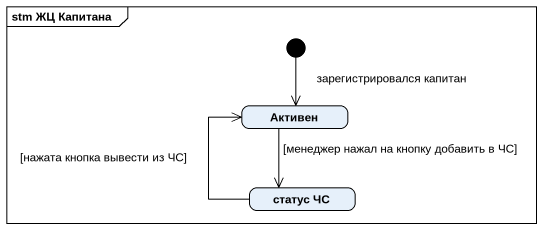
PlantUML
@startuml
mainframe stm ЖЦ Капитана
hide empty description
state Активен
state "статус ЧС" as статус_ЧС
[*] --> Активен : зарегистрировался капитан
Активен --> статус_ЧС : [менеджер нажал на кнопку добавить в ЧС]
статус_ЧС -up-> Активен : [нажата кнопка вывести из ЧС]
@enduml
